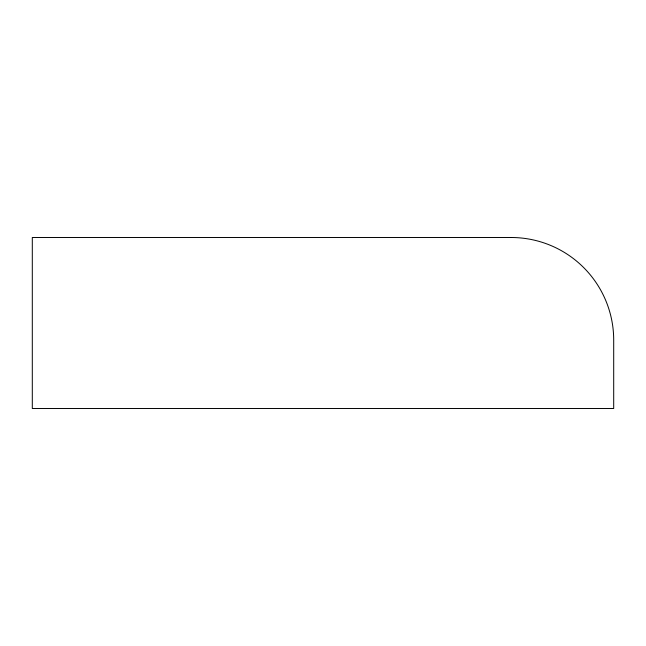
<?xml version="1.0" encoding="UTF-8"?>
<svg xmlns="http://www.w3.org/2000/svg" width="646" height="646" viewBox="0 0 646 646"><rect width="100%" height="100%" fill="white"/><g stroke="black" fill="none" stroke-linecap="round" stroke-linejoin="round"><path stroke-width="0.97" d="M511.099 237.502L32.3 237.502L32.3 408.498L613.7 408.498L613.7 340.103A102.601 102.601 0 0 0 511.099 237.502"/></g></svg>
